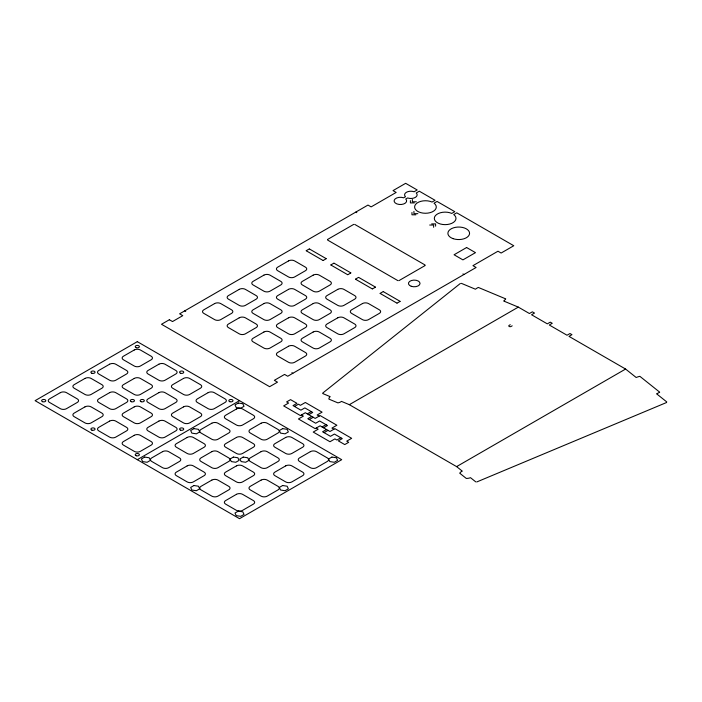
<?xml version="1.0" encoding="UTF-8"?>
<svg xmlns="http://www.w3.org/2000/svg" width="702" height="702" viewBox="0 0 702 702"><rect width="100%" height="100%" fill="white"/><g stroke="black" fill="none" stroke-linecap="round" stroke-linejoin="round"><path stroke-width="1.05" d="M322.745 393.05L460.398 283.433M306.256 250.675L309.213 248.964M327.571 239.47L353.72 224.377M323.201 260.46L326.158 258.748M330.888 264.9L333.845 263.189M347.841 274.684L350.798 272.973M355.528 279.115L358.476 277.413M372.472 288.899L375.43 287.197M398.911 280.66L425.07 265.567M380.159 293.339L383.116 291.637M397.104 303.124L400.061 301.421M137.302 459.678L239.514 400.666M294.498 406.467L298.438 404.185L300.412 405.326L305.335 402.483L322.086 412.153L317.164 414.996L319.129 416.137M307.309 413.855L311.249 411.583M308.783 414.715L312.723 412.434L304.843 407.888L300.904 410.161L293.024 405.607L296.964 403.334L290.558 399.64L286.618 401.913L288.583 403.053L283.661 405.896L300.412 415.566L305.335 412.723L315.189 418.41L320.121 415.566L336.872 425.236L331.941 428.08L333.915 429.22M311.741 416.418L307.801 418.699L315.681 423.245L319.621 420.972L327.509 425.517L323.569 427.799M309.275 419.55L313.224 417.269M322.894 393.611L330.194 396.665A6.967 4.019 0 0 0 328.869 399.096L337.89 402.869A6.967 4.019 0 0 0 341.479 401.386L349.333 404.677L518.322 307.116L529.422 313.531L532.379 311.82L534.512 313.057L531.554 314.759L547.323 323.859L550.28 322.157L552.246 323.297L549.289 325L567.032 335.24L569.989 333.529L571.954 334.67L568.997 336.381L625.596 369.05L636.179 377.5A17.418 10.056 0 0 1 639.864 376.325L659.678 392.155A17.418 10.056 0 0 1 656.589 393.804L666.768 401.93M322.086 426.948L326.026 424.666M326.527 429.501L322.578 431.783L330.466 436.328L334.406 434.055L342.286 438.61L338.346 440.882L344.752 444.577L348.692 442.304L346.718 441.163L351.649 438.32L334.898 428.65L329.975 431.493L320.121 425.807L315.189 428.65L298.438 418.98L303.369 416.137L301.395 414.996M510.275 324.71L509.169 325.351A1.36 0.79 0 0 0 509.169 326.456A1.36 0.79 0 0 0 511.091 326.456L512.197 325.816M324.061 432.634L328.001 430.361M340.812 437.75L336.872 440.031L334.898 438.89L329.975 441.733L313.224 432.063L318.146 429.22L316.172 428.08M349.333 404.677L456.607 466.611L625.596 369.05M476.746 481.967L666.61 402.492M416.312 201.781L412.372 201.781L412.372 199.5M414.338 202.913L410.398 202.913L410.398 200.64M417.874 213.654L413.934 213.654L413.934 211.381M415.9 214.794L411.96 214.794L411.96 212.513M431.669 223.894L435.609 223.894L435.609 226.167M429.694 225.035L433.643 225.035L433.643 227.308M461.363 283.345L475.447 289.224A17.418 10.056 0 0 1 478.308 287.434L505.712 298.877A17.418 10.056 0 0 1 503.676 301.009L518.322 307.116M355.826 212.083L356.809 212.653M462.96 273.938L463.943 274.508M354.703 224.377L425.07 264.996M327.571 240.04L397.929 280.66M309.406 248.964L326.158 258.634M334.047 263.189L350.798 272.859M358.678 277.413L375.43 287.083M383.31 291.637L400.061 301.307M306.256 250.79L323.008 260.46M330.888 265.014L347.639 274.684M355.528 279.229L372.271 288.899M380.159 293.454L396.911 303.124M184.731 310.863L185.714 311.434M291.865 372.718L292.848 373.288M456.607 466.611L462.302 471.147A6.967 4.019 0 0 0 459.74 473.218L466.286 478.431A6.967 4.019 0 0 0 470.489 477.667L475.772 481.879M169.366 319.735L161.504 324.271L269.621 386.697L277.483 382.16L274.333 380.335L284.573 374.42L287.732 376.246L476.105 267.488L472.946 265.663L497.972 251.219L501.131 253.036L513.776 245.735L456.756 212.82L453.738 214.566A10.837 6.257 0 0 1 447.507 224.491A10.837 6.257 0 0 1 434.573 217.023A10.837 6.257 0 0 1 451.772 213.426L454.791 211.679L437.056 201.439L434.029 203.185A10.837 6.257 0 0 1 427.799 213.118A10.837 6.257 0 0 1 414.864 205.651A10.837 6.257 0 0 1 432.063 202.044L435.082 200.307L419.313 191.198L416.233 192.989A6.274 3.624 0 0 1 415.294 197.411A6.274 3.624 0 0 1 407.625 197.955L405.747 199.035A6.274 3.624 0 0 1 401.5 204.466A6.274 3.624 0 0 1 394.208 200.254A6.274 3.624 0 0 1 403.615 197.806L405.493 196.727A6.274 3.624 0 0 1 406.423 192.295A6.274 3.624 0 0 1 414.101 191.751L417.181 189.97L405.659 183.319L393.015 190.619L396.165 192.436L371.139 206.888L367.98 205.063L179.615 313.82L182.766 315.646L172.516 321.56L169.366 319.735M137.302 341.655L35.1 400.666L239.514 518.681L341.716 459.678L137.302 341.655M60.354 392.646L49.517 398.903A4.317 2.492 0 0 0 49.517 402.43L60.354 408.687A4.317 2.492 0 0 0 66.462 408.687L77.299 402.43A4.317 2.492 0 0 0 77.299 398.903L66.462 392.646A4.317 2.492 0 0 0 60.354 392.646M84.986 378.422L74.149 384.678A4.317 2.492 0 0 0 74.149 388.206L84.986 394.463A4.317 2.492 0 0 0 91.093 394.463L101.93 388.206A4.317 2.492 0 0 0 101.93 384.678L91.093 378.422A4.317 2.492 0 0 0 84.986 378.422M109.617 364.206L98.78 370.463A4.317 2.492 0 0 0 98.78 373.99L109.617 380.247A4.317 2.492 0 0 0 115.725 380.247L126.571 373.99A4.317 2.492 0 0 0 126.571 370.463L115.725 364.206A4.317 2.492 0 0 0 109.617 364.206M134.249 349.982L123.412 356.239A4.317 2.492 0 0 0 123.412 359.766L134.249 366.023A4.317 2.492 0 0 0 140.365 366.023L151.202 359.766A4.317 2.492 0 0 0 151.202 356.239L140.365 349.982A4.317 2.492 0 0 0 134.249 349.982M214.619 303.58L203.782 309.836A4.317 2.492 0 0 0 203.782 313.364L214.619 319.621A4.317 2.492 0 0 0 220.726 319.621L231.572 313.364A4.317 2.492 0 0 0 231.572 309.836L220.726 303.58A4.317 2.492 0 0 0 214.619 303.58M239.25 289.356L228.413 295.612A4.317 2.492 0 0 0 228.413 299.14L239.25 305.396A4.317 2.492 0 0 0 245.367 305.396L256.204 299.14A4.317 2.492 0 0 0 256.204 295.612L245.367 289.356A4.317 2.492 0 0 0 239.25 289.356M263.891 275.14L253.053 281.397A4.317 2.492 0 0 0 253.053 284.924L263.891 291.181A4.317 2.492 0 0 0 269.998 291.181L280.835 284.924A4.317 2.492 0 0 0 280.835 281.397L269.998 275.14A4.317 2.492 0 0 0 263.891 275.14M288.522 260.916L277.685 267.172A4.317 2.492 0 0 0 277.685 270.7L288.522 276.957A4.317 2.492 0 0 0 294.629 276.957L305.467 270.7A4.317 2.492 0 0 0 305.467 267.172L294.629 260.916A4.317 2.492 0 0 0 288.522 260.916M84.986 406.87L74.149 413.127A4.317 2.492 0 0 0 74.149 416.655L84.986 422.911A4.317 2.492 0 0 0 91.093 422.911L101.93 416.655A4.317 2.492 0 0 0 101.93 413.127L91.093 406.87A4.317 2.492 0 0 0 84.986 406.87M109.617 392.646L98.78 398.903A4.317 2.492 0 0 0 98.78 402.43L109.617 408.687A4.317 2.492 0 0 0 115.725 408.687L126.571 402.43A4.317 2.492 0 0 0 126.571 398.903L115.725 392.646A4.317 2.492 0 0 0 109.617 392.646M134.249 378.422L123.412 384.678A4.317 2.492 0 0 0 123.412 388.206L134.249 394.463A4.317 2.492 0 0 0 140.365 394.463L151.202 388.206A4.317 2.492 0 0 0 151.202 384.678L140.365 378.422A4.317 2.492 0 0 0 134.249 378.422M158.889 364.206L148.043 370.463A4.317 2.492 0 0 0 148.043 373.99L158.889 380.247A4.317 2.492 0 0 0 164.996 380.247L175.833 373.99A4.317 2.492 0 0 0 175.833 370.463L164.996 364.206A4.317 2.492 0 0 0 158.889 364.206M239.25 317.804L228.413 324.061A4.317 2.492 0 0 0 228.413 327.588L239.25 333.845A4.317 2.492 0 0 0 245.367 333.845L256.204 327.588A4.317 2.492 0 0 0 256.204 324.061L245.367 317.804A4.317 2.492 0 0 0 239.25 317.804M263.891 303.58L253.053 309.836A4.317 2.492 0 0 0 253.053 313.364L263.891 319.621A4.317 2.492 0 0 0 269.998 319.621L280.835 313.364A4.317 2.492 0 0 0 280.835 309.836L269.998 303.58A4.317 2.492 0 0 0 263.891 303.58M288.522 289.356L277.685 295.612A4.317 2.492 0 0 0 277.685 299.14L288.522 305.396A4.317 2.492 0 0 0 294.629 305.396L305.467 299.14A4.317 2.492 0 0 0 305.467 295.612L294.629 289.356A4.317 2.492 0 0 0 288.522 289.356M313.153 275.14L302.316 281.397A4.317 2.492 0 0 0 302.316 284.924L313.153 291.181A4.317 2.492 0 0 0 319.261 291.181L330.107 284.924A4.317 2.492 0 0 0 330.107 281.397L319.261 275.14A4.317 2.492 0 0 0 313.153 275.14M109.617 421.086L98.78 427.351A4.317 2.492 0 0 0 98.78 430.879L109.617 437.135A4.317 2.492 0 0 0 115.725 437.135L126.571 430.879A4.317 2.492 0 0 0 126.571 427.351L115.725 421.086A4.317 2.492 0 0 0 109.617 421.086M134.249 406.87L123.412 413.127A4.317 2.492 0 0 0 123.412 416.655L134.249 422.911A4.317 2.492 0 0 0 140.365 422.911L151.202 416.655A4.317 2.492 0 0 0 151.202 413.127L140.365 406.87A4.317 2.492 0 0 0 134.249 406.87M158.889 392.646L148.043 398.903A4.317 2.492 0 0 0 148.043 402.43L158.889 408.687A4.317 2.492 0 0 0 164.996 408.687L175.833 402.43A4.317 2.492 0 0 0 175.833 398.903L164.996 392.646A4.317 2.492 0 0 0 158.889 392.646M183.52 378.422L172.683 384.678A4.317 2.492 0 0 0 172.683 388.206L183.52 394.463A4.317 2.492 0 0 0 189.628 394.463L200.465 388.206A4.317 2.492 0 0 0 200.465 384.678L189.628 378.422A4.317 2.492 0 0 0 183.52 378.422M263.891 332.02L253.053 338.285A4.317 2.492 0 0 0 253.053 341.813L263.891 348.069A4.317 2.492 0 0 0 269.998 348.069L280.835 341.813A4.317 2.492 0 0 0 280.835 338.285L269.998 332.02A4.317 2.492 0 0 0 263.891 332.02M288.522 317.804L277.685 324.061A4.317 2.492 0 0 0 277.685 327.588L288.522 333.845A4.317 2.492 0 0 0 294.629 333.845L305.467 327.588A4.317 2.492 0 0 0 305.467 324.061L294.629 317.804A4.317 2.492 0 0 0 288.522 317.804M313.153 303.58L302.316 309.836A4.317 2.492 0 0 0 302.316 313.364L313.153 319.621A4.317 2.492 0 0 0 319.261 319.621L330.107 313.364A4.317 2.492 0 0 0 330.107 309.836L319.261 303.58A4.317 2.492 0 0 0 313.153 303.58M337.785 289.356L326.948 295.612A4.317 2.492 0 0 0 326.948 299.14L337.785 305.396A4.317 2.492 0 0 0 343.901 305.396L354.738 299.14A4.317 2.492 0 0 0 354.738 295.612L343.901 289.356A4.317 2.492 0 0 0 337.785 289.356M134.249 435.31L123.412 441.567A4.317 2.492 0 0 0 123.412 445.094L134.249 451.351A4.317 2.492 0 0 0 140.365 451.351L151.202 445.094A4.317 2.492 0 0 0 151.202 441.567L140.365 435.31A4.317 2.492 0 0 0 134.249 435.31M158.889 421.086L148.043 427.351A4.317 2.492 0 0 0 148.043 430.879L158.889 437.135A4.317 2.492 0 0 0 164.996 437.135L175.833 430.879A4.317 2.492 0 0 0 175.833 427.351L164.996 421.086A4.317 2.492 0 0 0 158.889 421.086M183.52 406.87L172.683 413.127A4.317 2.492 0 0 0 172.683 416.655L183.52 422.911A4.317 2.492 0 0 0 189.628 422.911L200.465 416.655A4.317 2.492 0 0 0 200.465 413.127L189.628 406.87A4.317 2.492 0 0 0 183.52 406.87M208.152 392.646L197.315 398.903A4.317 2.492 0 0 0 197.315 402.43L208.152 408.687A4.317 2.492 0 0 0 214.259 408.687L225.096 402.43A4.317 2.492 0 0 0 225.096 398.903L214.259 392.646A4.317 2.492 0 0 0 208.152 392.646M288.522 346.244L277.685 352.501A4.317 2.492 0 0 0 277.685 356.028L288.522 362.285A4.317 2.492 0 0 0 294.629 362.285L305.467 356.028A4.317 2.492 0 0 0 305.467 352.501L294.629 346.244A4.317 2.492 0 0 0 288.522 346.244M313.153 332.02L302.316 338.285A4.317 2.492 0 0 0 302.316 341.813L313.153 348.069A4.317 2.492 0 0 0 319.261 348.069L330.107 341.813A4.317 2.492 0 0 0 330.107 338.285L319.261 332.02A4.317 2.492 0 0 0 313.153 332.02M337.785 317.804L326.948 324.061A4.317 2.492 0 0 0 326.948 327.588L337.785 333.845A4.317 2.492 0 0 0 343.901 333.845L354.738 327.588A4.317 2.492 0 0 0 354.738 324.061L343.901 317.804A4.317 2.492 0 0 0 337.785 317.804M362.425 303.58L351.579 309.836A4.317 2.492 0 0 0 351.579 313.364L362.425 319.621A4.317 2.492 0 0 0 368.532 319.621L379.37 313.364A4.317 2.492 0 0 0 379.37 309.836L368.532 303.58A4.317 2.492 0 0 0 362.425 303.58M466.611 247.525L454.071 254.765L462.934 259.88L475.482 252.641L466.611 247.525M144.7 457.072L141.4 458.976L142.611 461.583L147.113 462.276L150.412 460.372L149.21 457.774L144.7 457.072M193.963 428.632L190.663 430.537L191.874 433.134L196.385 433.836L199.684 431.932L198.473 429.326L193.963 428.632M238.303 403.027L235.003 404.931L236.214 407.537L240.725 408.231L244.024 406.326L242.813 403.729L238.303 403.027M162.557 451.658L151.72 457.915A4.317 2.492 0 0 0 151.72 461.442L162.557 467.699A4.317 2.492 0 0 0 168.664 467.699L179.51 461.442A4.317 2.492 0 0 0 179.51 457.915L168.664 451.658A4.317 2.492 0 0 0 162.557 451.658M187.188 437.434L176.351 443.69A4.317 2.492 0 0 0 176.351 447.218L187.188 453.474A4.317 2.492 0 0 0 193.304 453.474L204.142 447.218A4.317 2.492 0 0 0 204.142 443.69L193.304 437.434A4.317 2.492 0 0 0 187.188 437.434M211.828 423.209L200.983 429.466A4.317 2.492 0 0 0 200.983 432.994L211.828 439.25A4.317 2.492 0 0 0 217.936 439.25L228.773 432.994A4.317 2.492 0 0 0 228.773 429.466L217.936 423.209A4.317 2.492 0 0 0 211.828 423.209M236.46 408.985L225.623 415.251A4.317 2.492 0 0 0 225.623 418.769L236.46 425.035A4.317 2.492 0 0 0 242.567 425.035L253.404 418.769A4.317 2.492 0 0 0 253.404 415.251L242.567 408.985A4.317 2.492 0 0 0 236.46 408.985M187.188 465.874L176.351 472.13A4.317 2.492 0 0 0 176.351 475.658L187.188 481.923A4.317 2.492 0 0 0 193.304 481.923L204.142 475.658A4.317 2.492 0 0 0 204.142 472.13L193.304 465.874A4.317 2.492 0 0 0 187.188 465.874M211.828 451.658L200.983 457.915A4.317 2.492 0 0 0 200.983 461.442L211.828 467.699A4.317 2.492 0 0 0 217.936 467.699L228.773 461.442A4.317 2.492 0 0 0 228.773 457.915L217.936 451.658A4.317 2.492 0 0 0 211.828 451.658M236.46 437.434L225.623 443.69A4.317 2.492 0 0 0 225.623 447.218L236.46 453.474A4.317 2.492 0 0 0 242.567 453.474L253.404 447.218A4.317 2.492 0 0 0 253.404 443.69L242.567 437.434A4.317 2.492 0 0 0 236.46 437.434M261.091 423.209L250.254 429.466A4.317 2.492 0 0 0 250.254 432.994L261.091 439.25A4.317 2.492 0 0 0 267.199 439.25L278.036 432.994A4.317 2.492 0 0 0 278.036 429.466L267.199 423.209A4.317 2.492 0 0 0 261.091 423.209M233.38 457.072L230.08 458.976L231.283 461.583L235.793 462.276L239.092 460.372L237.89 457.774L233.38 457.072M282.643 428.632L279.343 430.537L280.554 433.134L285.065 433.836L288.364 431.932L287.153 429.326L282.643 428.632M193.963 485.521L190.663 487.425L191.874 490.022L196.385 490.724L199.684 488.82L198.473 486.214L193.963 485.521M243.234 457.072L239.935 458.976L241.137 461.583L245.647 462.276L248.947 460.372L247.736 457.774L243.234 457.072M211.828 480.098L200.983 486.354A4.317 2.492 0 0 0 200.983 489.882L211.828 496.138A4.317 2.492 0 0 0 217.936 496.138L228.773 489.882A4.317 2.492 0 0 0 228.773 486.354L217.936 480.098A4.317 2.492 0 0 0 211.828 480.098M236.46 465.874L225.623 472.13A4.317 2.492 0 0 0 225.623 475.658L236.46 481.923A4.317 2.492 0 0 0 242.567 481.923L253.404 475.658A4.317 2.492 0 0 0 253.404 472.13L242.567 465.874A4.317 2.492 0 0 0 236.46 465.874M261.091 451.658L250.254 457.915A4.317 2.492 0 0 0 250.254 461.442L261.091 467.699A4.317 2.492 0 0 0 267.199 467.699L278.036 461.442A4.317 2.492 0 0 0 278.036 457.915L267.199 451.658A4.317 2.492 0 0 0 261.091 451.658M285.723 437.434L274.886 443.69A4.317 2.492 0 0 0 274.886 447.218L285.723 453.474A4.317 2.492 0 0 0 291.83 453.474L302.676 447.218A4.317 2.492 0 0 0 302.676 443.69L291.83 437.434A4.317 2.492 0 0 0 285.723 437.434M236.46 494.322L225.623 500.579A4.317 2.492 0 0 0 225.623 504.106L236.46 510.363A4.317 2.492 0 0 0 242.567 510.363L253.404 504.106A4.317 2.492 0 0 0 253.404 500.579L242.567 494.322A4.317 2.492 0 0 0 236.46 494.322M261.091 480.098L250.254 486.354A4.317 2.492 0 0 0 250.254 489.882L261.091 496.138A4.317 2.492 0 0 0 267.199 496.138L278.036 489.882A4.317 2.492 0 0 0 278.036 486.354L267.199 480.098A4.317 2.492 0 0 0 261.091 480.098M285.723 465.874L274.886 472.13A4.317 2.492 0 0 0 274.886 475.658L285.723 481.923A4.317 2.492 0 0 0 291.83 481.923L302.676 475.658A4.317 2.492 0 0 0 302.676 472.13L291.83 465.874A4.317 2.492 0 0 0 285.723 465.874M310.363 451.658L299.517 457.915A4.317 2.492 0 0 0 299.517 461.442L310.363 467.699A4.317 2.492 0 0 0 316.47 467.699L327.308 461.442A4.317 2.492 0 0 0 327.308 457.915L316.47 451.658A4.317 2.492 0 0 0 310.363 451.658M238.303 511.117L235.003 513.022L236.214 515.628L240.725 516.321L244.024 514.417L242.813 511.811L238.303 511.117M282.643 485.521L279.343 487.425L280.554 490.022L285.065 490.724L288.364 488.82L287.153 486.214L282.643 485.521M331.914 457.072L328.615 458.976L329.817 461.583L334.327 462.276L337.627 460.372L336.416 457.774L331.914 457.072M180.563 430.142A2.088 1.211 0 0 0 183.74 429.141A2.088 1.211 0 0 0 180.642 428.053A2.088 1.211 0 0 0 180.563 430.142M136.249 347.665A2.088 1.211 0 0 0 139.4 346.63A2.088 1.211 0 0 0 136.267 345.577A2.088 1.211 0 0 0 136.249 347.665M42.646 401.711A2.088 1.211 0 0 0 45.788 400.675A2.088 1.211 0 0 0 42.664 399.622A2.088 1.211 0 0 0 42.646 401.711M229.826 401.702A2.088 1.211 0 0 0 233.003 400.693A2.088 1.211 0 0 0 229.905 399.613A2.088 1.211 0 0 0 229.826 401.702M136.223 455.738A2.088 1.211 0 0 0 139.4 454.738A2.088 1.211 0 0 0 136.302 453.65A2.088 1.211 0 0 0 136.223 455.738M91.909 373.262A2.088 1.211 0 0 0 95.06 372.227A2.088 1.211 0 0 0 91.927 371.174A2.088 1.211 0 0 0 91.909 373.262M131.292 401.702A2.088 1.211 0 0 0 134.468 400.693A2.088 1.211 0 0 0 131.371 399.613A2.088 1.211 0 0 0 131.292 401.702M180.563 373.253A2.088 1.211 0 0 0 183.74 372.253A2.088 1.211 0 0 0 180.642 371.165A2.088 1.211 0 0 0 180.563 373.253M141.181 401.711A2.088 1.211 0 0 0 144.322 400.675A2.088 1.211 0 0 0 141.199 399.622A2.088 1.211 0 0 0 141.181 401.711M91.909 430.15A2.088 1.211 0 0 0 95.06 429.115A2.088 1.211 0 0 0 91.927 428.062A2.088 1.211 0 0 0 91.909 430.15M411.249 286.293A5.783 3.334 0 0 0 420.033 283.511A5.783 3.334 0 0 0 411.469 280.51A5.783 3.334 0 0 0 411.249 286.293M453.106 238.654A10.837 6.257 0 0 0 469.568 233.433A10.837 6.257 0 0 0 453.518 227.817A10.837 6.257 0 0 0 453.106 238.654"/></g></svg>
